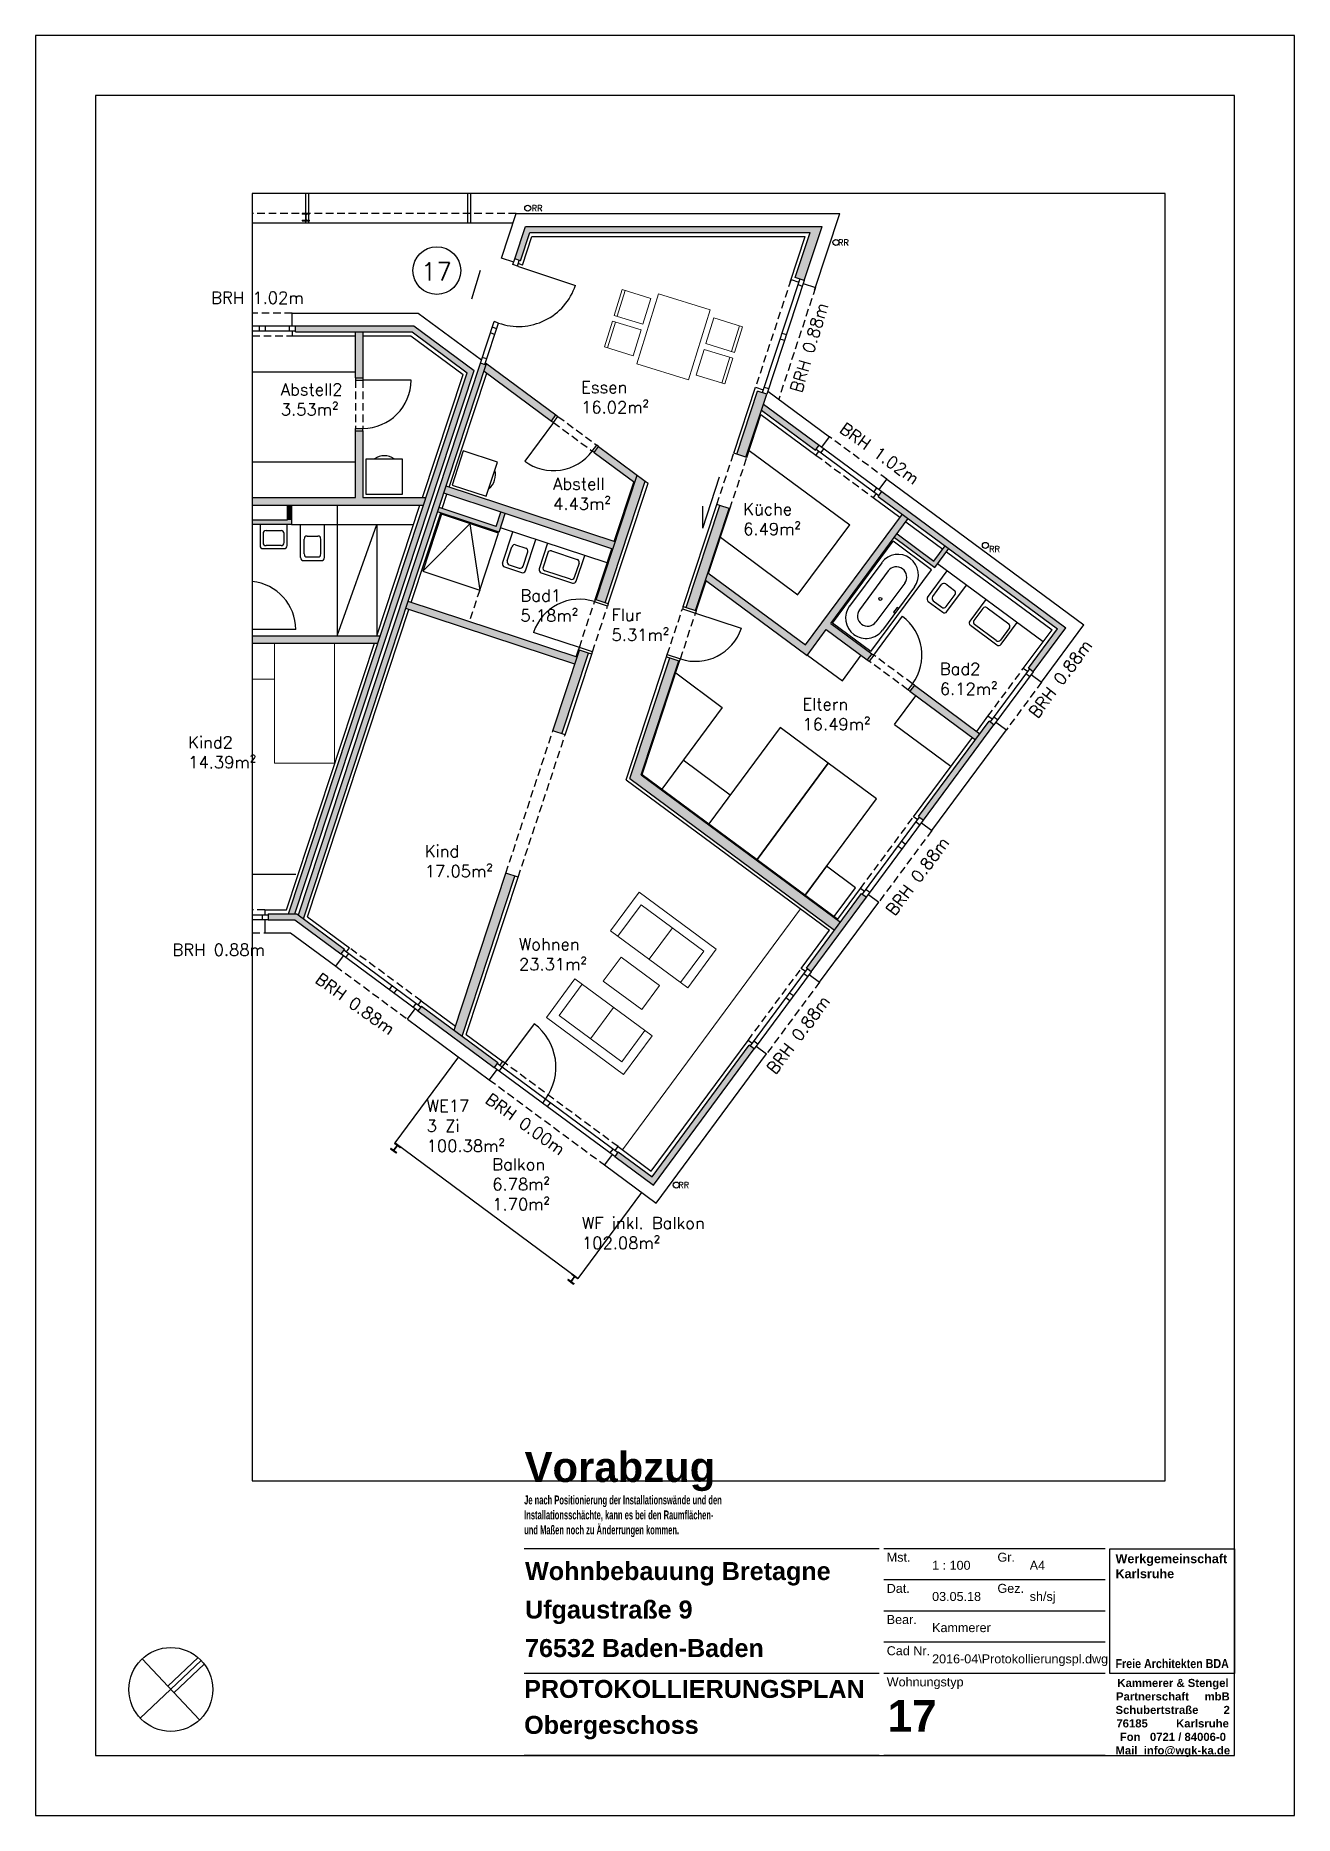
# Model space of a CAD drawing. Header units: metres. Extents: x -2868 to -408, y -3488 to 349.
# Drawn here: x -618.4 to -408.4, y 52.1 to 349.1 of the extents above; entities outside this region: 1.
import ezdxf

# ---------------------------------------------------------------- set-up
doc = ezdxf.new("R2010")
doc.units = ezdxf.units.M
doc.header["$LTSCALE"] = 0.02
doc.header["$XCLIPFRAME"] = 2
doc.linetypes.add('AUSGEZOGEN', pattern=[0])
doc.linetypes.add('VERDECKT', pattern=[9.525, 6.35, -3.175])
for name, color, linetype in [('A--Layout-PLANKOPF', 7, 'AUSGEZOGEN'), ('A-Grundriss - Ansichtskante', 5, 'AUSGEZOGEN'), ('A-Grundriss - Ansichtskante verdeckt', 5, 'VERDECKT'), ('A-Grundriss - Bad', 4, 'AUSGEZOGEN'), ('A-Grundriss - Dämmung', 2, 'Continuous'), ('A-Grundriss - Fenster', 252, 'AUSGEZOGEN'), ('A-Grundriss - Fenster Sturz', 4, 'VERDECKT'), ('A-Grundriss - Küche', 4, 'AUSGEZOGEN'), ('A-Grundriss - Möbel', 252, 'AUSGEZOGEN'), ('A-Grundriss - Regenleitungen', 4, 'Continuous'), ('A-Grundriss - Regenleitungen Beschrif', 4, 'Continuous'), ('A-Grundriss - Sichtkante verdeckt', 7, 'VERDECKT'), ('A-Grundriss - Stützen-Laubengang', 3, 'AUSGEZOGEN'), ('A-Grundriss - Treppe', 4, 'AUSGEZOGEN'), ('A-Grundriss - Türen', 2, 'AUSGEZOGEN'), ('A-Grundriss - Wand', 3, 'AUSGEZOGEN'), ('A-Layout-Text', 250, 'Continuous'), ('A-Schraffur - Holzbau', 21, 'Continuous'), ('A-Schraffur - Trockenbau', 254, 'Continuous'), ('A-Text BRH', 4, 'Continuous'), ('A-Text Wohnfl', 4, 'Continuous'), ('A-Text Wohnungsnummer', 4, 'Continuous'), ('vermarktung-logo1_1_0', 7, 'Continuous')]:
    doc.layers.add(name, color=color, linetype=linetype)
doc.layers.add('A-Afenster', color=80, linetype='Continuous', plot=False)
doc.styles.add('Arial', font='arial.ttf')
doc.styles.add('ARIAL-FETT', font='arialbd.ttf', dxfattribs={"width": 0.6})
doc.styles.add('Romans', font='Romans.shx')
picture_1 = doc.add_image_def('image1.png', size_in_pixel=(4513, 4513))

# ---------------------------------------------------------------- blocks, each defined once
blk = doc.blocks.new('kopf (mbr)')
at = {"color": 7}
blk.add_line((-37.75, 10), (-10, 10), dxfattribs=at)
at = {"color": 2}
blk.add_lwpolyline([(-37.75, 56), (-10, 56), (-10, 28.25), (-37.75, 28.25)], close=True, dxfattribs=at)
at = {"color": 2, "insert": (-36.46, 54.79), "char_height": 2, "width": 25.2066, "attachment_point": 1, "style": 'ARIAL-FETT'}
blk.add_mtext('{\\W1;Werkgemeinschaft Karlsruhe \\P\\P\\P\\P\\P\\P\\W0.85;Freie Architekten BDA}', dxfattribs=at)
at = {"color": 252, "insert": (-36.5, 27.05), "char_height": 1.8, "width": 25.2921, "attachment_point": 1, "style": 'ARIAL-FETT'}
blk.add_mtext('\\pi0.45859;{\\W1;Kammerer & Stengel \\P\\pi0.15348;Partnerschaft     mbB \\P\\pi0.038063;Schubertstraße        2 \\P\\pi0.23636;76185         Karlsruhe \\P\\pi0.98963;Fon   0721 / 84006-0 \\P\\pi0.028854;Mail  info@wgk-ka.de}', dxfattribs=at)
blk = doc.blocks.new('Zeichnung_1_1', base_point=(0.5, 0.72))
at = {"layer": 'vermarktung-logo1_1_0'}
image = blk.add_image(picture_1, insert=(0.5, 0.72), size_in_units=(1.759, 1.759), dxfattribs=at)
image.set_boundary_path([(-0.5, -0.5), (4512.5, 4512.5)])

msp = doc.modelspace()

# ---------------------------------------------------------------- hatches: boundary and pattern name
at = {"layer": 'A-Schraffur - Holzbau', "ltscale": 10}
h = msp.add_hatch(color=5, dxfattribs=at)
h.dxf.hatch_style = 1
h.paths.add_polyline_path([(-487.15, 317.22), (-536.64, 317.22), (-538.43, 311.8), (-537.48, 311.48), (-535.92, 316.22), (-489.16, 316.22), (-491.64, 308.72), (-490.12, 308.21)])
h = msp.add_hatch(color=5, dxfattribs=at)
h.dxf.hatch_style = 1
h.paths.add_polyline_path([(-555.23, 300.62), (-575.01, 300.62), (-575.01, 299.62), (-555.56, 299.62), (-546.37, 292.82), (-576.15, 202.52), (-575.09, 202.52), (-545.19, 293.19)])
h = msp.add_hatch(color=5, dxfattribs=at)
h.dxf.hatch_style = 1
h.paths.add_polyline_path([(-543.21, 294.1), (-544.16, 294.42), (-574.52, 202.33), (-573.68, 201.7)])
h = msp.add_hatch(color=5, dxfattribs=at)
h.dxf.hatch_style = 1
h.paths.add_polyline_path([(-496.38, 289.22), (-497.9, 289.72), (-501.37, 279.21), (-499.85, 278.71)])
h = msp.add_hatch(color=5, dxfattribs=at)
h.dxf.hatch_style = 1
h.paths.add_polyline_path([(-496.92, 287.59), (-497.25, 286.59), (-488.23, 279.92), (-487.64, 280.73)])
h = msp.add_hatch(color=5, dxfattribs=at)
h.dxf.hatch_style = 1
h.paths.add_polyline_path([(-516.64, 274.74), (-517.99, 275.74), (-524.85, 254.94), (-523.33, 254.44)])
h = msp.add_hatch(color=5, dxfattribs=at)
h.dxf.hatch_style = 1
h.paths.add_polyline_path([(-502.67, 270.16), (-504.19, 270.66), (-509.8, 253.64), (-508.28, 253.14)])
h = msp.add_hatch(color=5, dxfattribs=at)
h.dxf.hatch_style = 1
h.paths.add_polyline_path([(-446.48, 250.27), (-477.19, 272.99), (-477.78, 272.19), (-447.88, 250.06), (-452.73, 243.51), (-451.92, 242.92)])
h = msp.add_hatch(color=5, dxfattribs=at)
h.dxf.hatch_style = 1
h.paths.add_polyline_path([(-526.1, 246.04), (-527.62, 246.54), (-532.07, 233.05), (-530.55, 232.55)])
h = msp.add_hatch(color=5, dxfattribs=at)
h.dxf.hatch_style = 1
h.paths.add_polyline_path([(-511.05, 244.74), (-512.57, 245.24), (-519.21, 225.1), (-485.06, 199.82), (-484.1, 201.11), (-517.33, 225.69)])
h = msp.add_hatch(color=5, dxfattribs=at)
h.dxf.hatch_style = 1
h.paths.add_polyline_path([(-458.47, 234.07), (-459.27, 234.67), (-471.04, 218.77), (-470.23, 218.17)])
h = msp.add_hatch(color=5, dxfattribs=at)
h.dxf.hatch_style = 1
h.paths.add_polyline_path([(-538.38, 208.81), (-539.9, 209.31), (-548.54, 183.1), (-547.18, 182.1)])
h = msp.add_hatch(color=5, dxfattribs=at)
h.dxf.hatch_style = 1
h.paths.add_polyline_path([(-479.75, 205.31), (-480.55, 205.91), (-489.77, 193.45), (-488.97, 192.85)])
h = msp.add_hatch(color=5, dxfattribs=at)
h.dxf.hatch_style = 1
h.paths.add_polyline_path([(-574.78, 202.52), (-579.56, 202.52), (-579.56, 201.52), (-575.11, 201.52), (-567.43, 195.84), (-566.84, 196.64)])
h = msp.add_hatch(color=5, dxfattribs=at)
h.dxf.hatch_style = 1
h.paths.add_polyline_path([(-553.98, 187.13), (-554.57, 186.32), (-541.83, 176.89), (-541.24, 177.7)])
h = msp.add_hatch(color=5, dxfattribs=at)
h.dxf.hatch_style = 1
h.paths.add_polyline_path([(-498.49, 179.99), (-499.29, 180.58), (-515.51, 158.66), (-521.14, 162.83), (-521.73, 162.02), (-515.3, 157.27)])
at = {"layer": 'A-Schraffur - Trockenbau', "ltscale": 10}
h = msp.add_hatch(color=5, dxfattribs=at)
h.dxf.hatch_style = 1
h.paths.add_polyline_path([(-563.76, 299.62), (-565.01, 299.62), (-565.01, 291.97), (-563.76, 291.97)])
h = msp.add_hatch(color=5, dxfattribs=at)
h.dxf.hatch_style = 1
h.paths.add_polyline_path([(-543.13, 294.34), (-543.54, 293.09), (-532.29, 284.76), (-531.54, 285.77)])
h = msp.add_hatch(color=5, dxfattribs=at)
h.dxf.hatch_style = 1
h.paths.add_polyline_path([(-524.43, 280.5), (-525.17, 279.5), (-518.4, 274.49), (-517.99, 275.74)])
h = msp.add_hatch(color=5, dxfattribs=at)
h.dxf.hatch_style = 1
h.paths.add_polyline_path([(-549.88, 273.88), (-550.27, 272.7), (-522.06, 263.4), (-521.67, 264.58)])
h = msp.add_hatch(color=5, dxfattribs=at)
h.dxf.hatch_style = 1
h.paths.add_polyline_path([(-540.02, 269.32), (-540.74, 269.55), (-541.52, 267.18), (-551.05, 270.32), (-551.28, 269.61), (-541.04, 266.23)])
h = msp.add_hatch(color=5, dxfattribs=at)
h.dxf.hatch_style = 1
h.paths.add_polyline_path([(-506.2, 259.44), (-506.61, 258.19), (-489.65, 245.64), (-486.44, 249.98), (-479.61, 244.93), (-478.86, 245.93), (-485.7, 250.99), (-472.76, 268.47), (-473.76, 269.22), (-489.91, 247.39)])
h = msp.add_hatch(color=5, dxfattribs=at)
h.dxf.hatch_style = 1
h.paths.add_polyline_path([(-474.63, 265.94), (-475.08, 265.34), (-468.33, 260.34), (-466.01, 263.48), (-466.61, 263.92), (-468.48, 261.39)])
h = msp.add_hatch(color=5, dxfattribs=at)
h.dxf.hatch_style = 1
h.paths.add_polyline_path([(-556.22, 254.65), (-556.61, 253.47), (-528.4, 244.16), (-528.01, 245.35)])
h = msp.add_hatch(color=5, dxfattribs=at)
h.dxf.hatch_style = 1
h.paths.add_polyline_path([(-471.75, 240.67), (-472.49, 239.66), (-461.56, 231.57), (-460.82, 232.58)])
at = {"layer": 'A-Text Wohnungsnummer', "ltscale": 10}
h = msp.add_hatch(dxfattribs=at)
h.set_pattern_fill('ANGLE', color=256, angle=-17.1497)
h.set_pattern_definition([(342.8503, (-6127.565, 971.35), (20.59665, 66.7443), [50.8, -19.05]), (72.8503, (-6127.565, 971.35), (-66.7443, 20.59665), [50.8, -19.05])])
h.paths.add_polyline_path([(-542.52, 306.75), (-544.17, 309.88), (-545.65, 305.1)])

# ---------------------------------------------------------------- linework, layer by layer
at = {"layer": 'A--Layout-PLANKOPF'}
for p, q in [((-477.6, 96.57), (-536.85, 96.57)), ((-439.92, 96.57), (-476.85, 96.57)), ((-439.92, 91.37), (-476.85, 91.37)), ((-439.92, 86.17), (-476.85, 86.17)), ((-439.92, 80.97), (-476.85, 80.97)), ((-477.6, 75.76), (-536.85, 75.76)), ((-439.92, 75.76), (-476.85, 75.76)), ((-477.6, 62.07), (-536.85, 62.07)), ((-439.92, 62.07), (-476.85, 62.07))]:
    msp.add_line(p, q, dxfattribs=at)
at = {"layer": 'A-Afenster'}
for points in [[(-618.35, 52.07), (-408.35, 52.07), (-408.35, 349.07), (-618.35, 349.07)], [(-608.35, 62.07), (-418.35, 62.07), (-418.35, 339.07), (-608.35, 339.07)]]:
    msp.add_lwpolyline(points, close=True, dxfattribs=at)
at = {"layer": 'A-Afenster', "linetype": 'Continuous'}
msp.add_lwpolyline([(-582.21, 107.9), (-429.93, 107.9), (-429.93, 322.75), (-582.21, 322.75)], close=True, dxfattribs=at)
at = {"layer": 'A-Grundriss - Ansichtskante', "ltscale": 10}
for p, q in [((-538.72, 317.77), (-582.21, 317.77)), ((-547.81, 178.65), (-558.43, 164.3)), ((-527.88, 141.69), (-558.43, 164.3)), ((-517.26, 156.04), (-527.88, 141.69))]:
    msp.add_line(p, q, dxfattribs=at)
at = {"layer": 'A-Grundriss - Ansichtskante verdeckt', "ltscale": 10}
msp.add_line((-538.19, 319.37), (-582.21, 319.37), dxfattribs=at)
at = {"layer": 'A-Grundriss - Bad', "ltscale": 10}
for p, q in [((-568.06, 270.72), (-568.06, 248.92)), ((-580.91, 267.47), (-580.91, 263.97)), ((-576.41, 263.97), (-576.41, 267.47)), ((-575.66, 267.47), (-555.31, 267.47)), ((-574.16, 261.97), (-574.16, 267.47)), ((-570.16, 261.97), (-570.16, 267.47)), ((-580.41, 265.97), (-580.41, 264.47)), ((-579.91, 266.47), (-577.41, 266.47)), ((-576.91, 264.47), (-576.91, 265.97)), ((-573.56, 262.57), (-573.56, 265.07)), ((-573.06, 265.57), (-571.26, 265.57)), ((-570.76, 262.57), (-570.76, 265.07)), ((-522.99, 261.07), (-540.81, 266.95)), ((-540.44, 261.03), (-538.72, 266.26)), ((-536.64, 259.78), (-534.92, 265)), ((-532.93, 264.35), (-534.33, 260.07)), ((-485.42, 251.03), (-475.31, 264.7)), ((-468.87, 259.94), (-475.31, 264.7)), ((-580.41, 263.47), (-576.91, 263.47)), ((-577.41, 263.97), (-579.91, 263.97)), ((-573.66, 261.47), (-570.66, 261.47)), ((-573.06, 262.07), (-571.26, 262.07)), ((-539.68, 261.42), (-538.9, 263.79)), ((-538.27, 264.11), (-536.56, 263.54)), ((-537.02, 260.54), (-536.24, 262.91)), ((-532.92, 262.77), (-533.7, 260.39)), ((-532.29, 263.08), (-528.02, 261.67)), ((-528.16, 258.04), (-526.75, 262.31)), ((-540.12, 260.4), (-537.27, 259.46)), ((-539.36, 260.78), (-537.66, 260.22)), ((-534.02, 259.44), (-528.79, 257.72)), ((-529.11, 258.35), (-533.38, 259.76)), ((-527.7, 261.04), (-528.48, 258.67)), ((-477.2, 261.12), (-482.56, 253.89)), ((-476.13, 259.74), (-480.92, 253.27)), ((-478.99, 246.27), (-468.87, 259.94)), ((-469.54, 255.33), (-466.27, 259.75)), ((-450.28, 247.92), (-467.88, 260.94)), ((-473.37, 257.7), (-478.16, 251.23)), ((-471.74, 257.08), (-477.09, 249.84)), ((-468.7, 255.46), (-467.22, 257.47)), ((-466.52, 257.57), (-465.07, 256.5)), ((-466.45, 253.79), (-464.97, 255.8)), ((-466.33, 252.95), (-463.06, 257.37)), ((-474.65, 253.64), (-475.25, 252.84)), ((-475.01, 252.66), (-475.25, 252.84)), ((-474.41, 253.46), (-474.65, 253.64)), ((-469.44, 254.63), (-467.03, 252.85)), ((-468.6, 254.76), (-467.15, 253.69)), ((-459.84, 254.99), (-462.52, 251.38)), ((-460.33, 253.49), (-461.82, 251.48)), ((-459.63, 253.6), (-456.01, 250.92)), ((-478.99, 246.27), (-485.42, 251.03)), ((-462.41, 250.68), (-457.99, 247.41)), ((-458.1, 248.11), (-461.71, 250.78)), ((-455.91, 250.22), (-457.4, 248.21)), ((-457.29, 247.51), (-454.62, 251.13))]:
    msp.add_line(p, q, dxfattribs=at)
at = {"layer": 'A-Grundriss - Bad', "linetype": 'VERDECKT', "ltscale": 10}
msp.add_line((-544.27, 256.56), (-546.01, 251.29), dxfattribs=at)
at = {"layer": 'A-Grundriss - Bad', "ltscale": 10}
for points in [[(-547, 279.78), (-548.88, 274.08), (-543.18, 272.2), (-541.3, 277.9)], [(-553.77, 259.69), (-544.27, 256.56), (-541.14, 266.05), (-550.64, 269.19)]]:
    msp.add_lwpolyline(points, close=True, dxfattribs=at)
at = {"layer": 'A-Grundriss - Bad', "linetype": 'Continuous', "ltscale": 10}
msp.add_lwpolyline([(-557.18, 272.47), (-563.18, 272.47), (-563.18, 278.47), (-557.18, 278.47)], close=True, dxfattribs=at)
at = {"layer": 'A-Grundriss - Bad', "ltscale": 10}
for points in [[(-568.06, 248.92), (-561.42, 267.47), (-561.42, 248.92)], [(-553.77, 259.69), (-545.89, 267.62), (-544.27, 256.56)]]:
    msp.add_lwpolyline(points, dxfattribs=at)
msp.add_circle((-477.44, 255.08), 0.25, dxfattribs=at)
at = {"layer": 'A-Grundriss - Bad', "linetype": 'Continuous', "ltscale": 10}
msp.add_arc((-560.18, 275.97), 3, 56.4427, 123.5573, dxfattribs=at)
at = {"layer": 'A-Grundriss - Bad', "ltscale": 10}
for centre, radius, start, end in [((-544.62, 275.84), 3, 308.1927, 15.3073), ((-579.91, 265.97), 0.5, 90, 180), ((-579.91, 264.47), 0.5, 180, 270), ((-577.41, 265.97), 0.5, 0, 90), ((-577.41, 264.47), 0.5, 270, 0), ((-573.06, 265.07), 0.5, 90, 180), ((-571.26, 265.07), 0.5, 0, 90), ((-580.41, 263.97), 0.5, 180, 270), ((-576.91, 263.97), 0.5, 270, 0), ((-573.66, 261.97), 0.5, 180, 270), ((-573.06, 262.57), 0.5, 180, 270), ((-571.26, 262.57), 0.5, 270, 0), ((-570.66, 261.97), 0.5, 270, 0), ((-539.21, 261.26), 0.5, 161.75, 251.75), ((-538.43, 263.63), 0.5, 71.75, 161.75), ((-536.72, 263.07), 0.5, 341.75, 71.75), ((-532.45, 262.61), 0.5, 71.75, 161.75), ((-528.17, 261.2), 0.5, 341.75, 71.75), ((-474.47, 259.1), 3.4, 53.5, 143.5), ((-474.47, 259.1), 3.4, 323.5, 53.5), ((-539.97, 260.88), 0.5, 161.75, 251.75), ((-537.5, 260.7), 0.5, 251.75, 341.75), ((-537.12, 259.94), 0.5, 251.75, 341.75), ((-533.86, 259.92), 0.5, 161.75, 251.75), ((-533.23, 260.23), 0.5, 161.75, 251.75), ((-528.95, 258.83), 0.5, 251.75, 341.75), ((-474.75, 258.72), 1.72, 53.5, 143.5), ((-474.75, 258.72), 1.72, 323.5, 53.5), ((-528.64, 258.19), 0.5, 251.75, 341.75), ((-468.3, 255.16), 0.5, 143.5, 233.5), ((-466.82, 257.17), 0.5, 53.5, 143.5), ((-465.37, 256.1), 0.5, 323.5, 53.5), ((-479.82, 251.87), 3.4, 143.5, 233.5), ((-479.54, 252.25), 1.72, 143.5, 233.5), ((-469.14, 255.03), 0.5, 143.5, 233.5), ((-466.86, 254.09), 0.5, 233.5, 323.5), ((-466.73, 253.25), 0.5, 233.5, 323.5), ((-459.93, 253.19), 0.5, 53.5, 143.5), ((-479.82, 251.87), 3.4, 233.5, 323.5), ((-479.54, 252.25), 1.72, 233.5, 323.5), ((-462.12, 251.08), 0.5, 143.5, 233.5), ((-461.42, 251.18), 0.5, 143.5, 233.5), ((-456.31, 250.52), 0.5, 323.5, 53.5), ((-457.8, 248.51), 0.5, 233.5, 323.5), ((-457.69, 247.81), 0.5, 233.5, 323.5)]:
    msp.add_arc(centre, radius, start, end, dxfattribs=at)
at = {"layer": 'A-Grundriss - Dämmung', "ltscale": 10}
for p, q in [((-540.64, 311.95), (-538.19, 319.37)), ((-538.19, 319.37), (-484.18, 319.37)), ((-488.39, 306.59), (-484.18, 319.37)), ((-537.13, 310.79), (-535.55, 315.57)), ((-535.55, 315.57), (-489.96, 315.57)), ((-492.47, 307.94), (-489.96, 315.57)), ((-538.6, 311.28), (-540.64, 311.95)), ((-537.13, 310.79), (-537.84, 311.03)), ((-492.33, 308.37), (-491.05, 307.94)), ((-490.29, 307.69), (-488.25, 307.02)), ((-575.56, 302.77), (-554.52, 302.77)), ((-575.56, 300.62), (-575.56, 302.77)), ((-554.52, 302.77), (-543.98, 294.97)), ((-575.56, 299.82), (-575.56, 298.97)), ((-575.56, 298.97), (-565.01, 298.97)), ((-563.76, 298.97), (-555.77, 298.97)), ((-555.77, 298.97), (-547.05, 292.51)), ((-553.82, 271.97), (-547.05, 292.51)), ((-549.35, 273.71), (-543.08, 292.75)), ((-501.89, 279.38), (-498.25, 290.42)), ((-498.25, 290.42), (-496.97, 289.99)), ((-496.21, 289.74), (-485.92, 282.13)), ((-499.71, 278.66), (-497.34, 285.85)), ((-497.34, 285.85), (-488.18, 279.07)), ((-501.37, 279.21), (-501.89, 279.38)), ((-487.67, 279.76), (-488.18, 279.07)), ((-487.2, 280.4), (-485.92, 282.13)), ((-499.71, 278.66), (-499.85, 278.71)), ((-522.81, 254.27), (-516.17, 274.39)), ((-521.81, 264.63), (-518.53, 274.58)), ((-516.64, 274.74), (-516.17, 274.39)), ((-477.63, 273.32), (-476.35, 275.05)), ((-476.35, 275.05), (-443.47, 250.72)), ((-561.42, 248.92), (-554.24, 270.72)), ((-550.53, 270.15), (-549.74, 272.53)), ((-510.32, 253.81), (-504.71, 270.84)), ((-504.19, 270.66), (-504.71, 270.84)), ((-478.11, 272.68), (-478.61, 271.99)), ((-478.61, 271.99), (-474.15, 268.69)), ((-555.69, 254.48), (-550.76, 269.44)), ((-506.07, 259.35), (-502.52, 270.11)), ((-502.52, 270.11), (-502.67, 270.16)), ((-473.15, 267.95), (-467, 263.4)), ((-524.99, 254.99), (-522.2, 263.44)), ((-466.39, 262.95), (-448.79, 249.93)), ((-508.14, 253.09), (-506.49, 258.1)), ((-573, 202.01), (-556.09, 253.29)), ((-524.85, 254.94), (-524.99, 254.99)), ((-522.81, 254.27), (-523.33, 254.44)), ((-510.32, 253.81), (-509.8, 253.64)), ((-508.28, 253.14), (-508.14, 253.09)), ((-453.58, 243.46), (-448.79, 249.93)), ((-450.52, 241.2), (-443.47, 250.72)), ((-576.51, 203.17), (-561.84, 247.67)), ((-528.15, 245.4), (-527.76, 246.59)), ((-527.62, 246.54), (-527.76, 246.59)), ((-530.02, 232.38), (-525.58, 245.87)), ((-525.58, 245.87), (-526.1, 246.04)), ((-519.86, 224.89), (-513.09, 245.41)), ((-517.15, 225.75), (-510.91, 244.69)), ((-513.09, 245.41), (-512.57, 245.24)), ((-511.05, 244.74), (-510.91, 244.69)), ((-452.89, 242.95), (-453.58, 243.46)), ((-452.25, 242.47), (-450.52, 241.2)), ((-461.34, 232.97), (-459.47, 235.5)), ((-458.78, 234.99), (-459.47, 235.5)), ((-471.89, 218.71), (-462.08, 231.96)), ((-468.83, 216.45), (-456.41, 233.24)), ((-458.14, 234.52), (-456.41, 233.24)), ((-517.15, 225.75), (-484.54, 201.62)), ((-519.86, 224.89), (-485.91, 199.77)), ((-471.2, 218.21), (-471.89, 218.71)), ((-470.56, 217.73), (-468.83, 216.45)), ((-546.5, 182.41), (-537.85, 208.64)), ((-484.54, 201.62), (-480.75, 206.74)), ((-480.07, 206.23), (-480.75, 206.74)), ((-479.42, 205.75), (-477.7, 204.47)), ((-580.11, 203.17), (-576.51, 203.17)), ((-580.11, 203.17), (-580.11, 202.32)), ((-573, 202.01), (-566.01, 196.84)), ((-487.57, 191.13), (-477.7, 204.47)), ((-580.11, 201.52), (-580.11, 199.37)), ((-580.11, 199.37), (-575.82, 199.37)), ((-575.82, 199.37), (-568.27, 193.78)), ((-490.62, 193.39), (-485.91, 199.77)), ((-566.51, 196.16), (-566.01, 196.84)), ((-568.27, 193.78), (-566.99, 195.51)), ((-489.94, 192.89), (-490.62, 193.39)), ((-489.3, 192.41), (-487.57, 191.13)), ((-554.54, 187.29), (-554.03, 187.98)), ((-554.03, 187.98), (-548.32, 183.75)), ((-556.29, 184.92), (-555.01, 186.65)), ((-556.29, 184.92), (-542.67, 174.84)), ((-546.5, 182.41), (-540.41, 177.89)), ((-515.65, 159.57), (-499.49, 181.41)), ((-498.8, 180.91), (-499.49, 181.41)), ((-514.85, 154.26), (-496.43, 179.15)), ((-498.16, 180.43), (-496.43, 179.15)), ((-541.39, 176.57), (-542.67, 174.84)), ((-540.91, 177.21), (-540.41, 177.89)), ((-521.7, 162.99), (-521.19, 163.68)), ((-521.19, 163.68), (-515.65, 159.57)), ((-522.18, 162.35), (-523.45, 160.62)), ((-523.45, 160.62), (-514.85, 154.26))]:
    msp.add_line(p, q, dxfattribs=at)
at = {"layer": 'A-Grundriss - Fenster', "ltscale": 10}
for p, q in [((-490.88, 308.47), (-497.14, 289.47)), ((-490.12, 308.21), (-496.38, 289.22)), ((-491.19, 307.52), (-490.43, 307.27)), ((-582.21, 300.62), (-575.01, 300.62)), ((-581.01, 299.82), (-581.01, 300.62)), ((-580.01, 299.82), (-580.01, 300.62)), ((-576.01, 299.82), (-576.01, 300.62)), ((-582.21, 299.82), (-575.01, 299.82)), ((-494.17, 298.49), (-493.41, 298.24)), ((-493.85, 299.44), (-493.09, 299.19)), ((-496.83, 290.42), (-496.07, 290.17)), ((-488.11, 280.08), (-477.66, 272.35)), ((-487.64, 280.73), (-477.19, 272.99)), ((-487.31, 279.49), (-486.84, 280.13)), ((-478.47, 272.95), (-477.99, 273.59)), ((-452.57, 243.39), (-459.11, 234.55)), ((-451.92, 242.92), (-458.47, 234.07)), ((-452.52, 242.11), (-453.16, 242.59)), ((-457.87, 234.88), (-458.52, 235.35)), ((-480.39, 205.79), (-470.88, 218.65)), ((-479.75, 205.31), (-470.23, 218.17)), ((-471.47, 217.85), (-470.83, 217.37)), ((-473.85, 214.63), (-473.21, 214.15)), ((-474.45, 213.83), (-473.8, 213.35)), ((-479.8, 206.59), (-479.16, 206.12)), ((-579.56, 202.32), (-582.21, 202.32)), ((-580.56, 202.32), (-580.56, 201.52)), ((-579.56, 201.52), (-582.21, 201.52)), ((-554.09, 186.97), (-566.96, 196.48)), ((-554.57, 186.32), (-567.43, 195.84)), ((-566.15, 195.89), (-566.63, 195.24)), ((-489.61, 193.33), (-499.13, 180.47)), ((-558.92, 190.53), (-559.39, 189.89)), ((-488.97, 192.85), (-498.49, 179.99)), ((-489.57, 192.05), (-490.21, 192.52)), ((-558.11, 189.94), (-558.59, 189.3)), ((-554.9, 187.56), (-555.37, 186.92)), ((-492.54, 188.03), (-493.18, 188.5)), ((-491.94, 188.83), (-492.59, 189.31)), ((-535.2, 184.18), (-540.55, 176.94)), ((-497.89, 180.79), (-498.54, 181.27)), ((-521.73, 162.02), (-541.83, 176.89)), ((-521.26, 162.67), (-541.35, 177.54)), ((-540.55, 176.94), (-541.03, 176.3)), ((-533.32, 171.59), (-533.79, 170.95)), ((-532.51, 170.99), (-532.99, 170.35)), ((-522.06, 163.26), (-522.54, 162.62))]:
    msp.add_line(p, q, dxfattribs=at)
msp.add_arc((-540.55, 176.94), 9, 323.5, 53.5, dxfattribs=at)
at = {"layer": 'A-Grundriss - Fenster Sturz', "ltscale": 10}
for p, q in [((-492.33, 308.37), (-498.25, 290.42)), ((-488.25, 307.02), (-494.39, 288.4)), ((-575.56, 302.77), (-582.21, 302.77)), ((-582.21, 298.97), (-575.56, 298.97)), ((-476.35, 275.05), (-485.92, 282.13)), ((-488.18, 279.07), (-478.61, 271.99)), ((-459.47, 235.5), (-453.58, 243.46)), ((-450.52, 241.2), (-456.41, 233.24)), ((-480.75, 206.74), (-471.89, 218.71)), ((-468.83, 216.45), (-477.7, 204.47)), ((-580.11, 203.17), (-582.21, 203.17)), ((-582.21, 199.37), (-580.11, 199.37)), ((-554.03, 187.98), (-566.01, 196.84)), ((-568.27, 193.78), (-556.29, 184.92)), ((-499.49, 181.41), (-490.62, 193.39)), ((-487.57, 191.13), (-496.43, 179.15)), ((-521.19, 163.68), (-540.41, 177.89)), ((-542.67, 174.84), (-523.45, 160.62))]:
    msp.add_line(p, q, dxfattribs=at)
at = {"layer": 'A-Grundriss - Küche', "ltscale": 10}
for p, q in [((-582.21, 292.97), (-565.01, 292.97)), ((-499.31, 279.85), (-482.54, 267.44)), ((-582.21, 277.97), (-565.01, 277.97)), ((-491.12, 255.85), (-482.54, 267.44)), ((-504.1, 265.35), (-491.17, 255.78))]:
    msp.add_line(p, q, dxfattribs=at)
at = {"layer": 'A-Grundriss - Möbel', "linetype": 'Continuous', "lineweight": 18, "ltscale": 100}
for p, q in [((-521.83, 302.39), (-520.5, 306.69)), ((-520.02, 306.54), (-521.35, 302.24)), ((-520.5, 306.69), (-515.72, 305.21)), ((-518.04, 294.3), (-514.44, 305.98)), ((-505.84, 303.33), (-514.44, 305.98)), ((-515.72, 305.21), (-517.05, 300.91)), ((-505.84, 303.33), (-509.44, 291.65)), ((-523.45, 297.13), (-522.12, 301.43)), ((-521.64, 301.28), (-522.97, 296.99)), ((-522.12, 301.43), (-517.34, 299.96)), ((-517.05, 300.91), (-521.83, 302.39)), ((-505.21, 301.97), (-506.54, 297.67)), ((-500.43, 300.5), (-505.21, 301.97)), ((-500.91, 300.64), (-502.24, 296.34)), ((-501.76, 296.2), (-500.43, 300.5)), ((-518.67, 295.66), (-523.45, 297.13)), ((-517.34, 299.96), (-518.67, 295.66)), ((-506.54, 297.67), (-501.76, 296.2)), ((-509.44, 291.65), (-518.04, 294.3)), ((-506.83, 296.71), (-508.16, 292.41)), ((-502.05, 295.24), (-506.83, 296.71)), ((-502.53, 295.39), (-503.86, 291.09)), ((-503.38, 290.94), (-502.05, 295.24)), ((-508.16, 292.41), (-503.38, 290.94)), ((-517.66, 206.13), (-522.42, 199.7)), ((-504.8, 196.61), (-517.66, 206.13)), ((-517.35, 204.03), (-521.21, 198.8)), ((-517.35, 204.03), (-521.21, 198.8)), ((-520.47, 163.14), (-490.73, 203.34)), ((-506.9, 196.3), (-517.35, 204.03)), ((-509.56, 190.18), (-522.42, 199.7)), ((-512.12, 200.16), (-515.99, 194.94)), ((-506.9, 196.3), (-510.76, 191.07)), ((-504.8, 196.61), (-509.56, 190.18)), ((-520.69, 195.31), (-523.67, 191.29)), ((-514.26, 190.55), (-520.69, 195.31)), ((-533.13, 185.23), (-528.37, 191.66)), ((-531.03, 185.54), (-527.16, 190.77)), ((-531.03, 185.54), (-527.16, 190.77)), ((-515.51, 182.14), (-528.37, 191.66)), ((-517.23, 186.53), (-523.67, 191.29)), ((-514.26, 190.55), (-517.23, 186.53)), ((-520.26, 175.71), (-533.13, 185.23)), ((-520.58, 177.81), (-531.03, 185.54)), ((-525.8, 181.67), (-521.94, 186.9)), ((-520.58, 177.81), (-516.71, 183.03)), ((-520.26, 175.71), (-515.51, 182.14))]:
    msp.add_line(p, q, dxfattribs=at)
at = {"layer": 'A-Grundriss - Möbel', "ltscale": 10}
for p, q in [((-507.07, 266.87), (-504.25, 275.42)), ((-507.07, 266.87), (-507.07, 270.57)), ((-489.6, 245.71), (-483.77, 241.4)), ((-483.77, 241.4), (-480.61, 245.67)), ((-511.56, 242.72), (-503.79, 236.97)), ((-475.06, 234.1), (-471.49, 238.92)), ((-503.79, 236.97), (-513.88, 223.33)), ((-475.06, 234.1), (-465.65, 227.14)), ((-502.47, 222.35), (-510.31, 228.15)), ((-582.21, 209.12), (-574.94, 209.12))]:
    msp.add_line(p, q, dxfattribs=at)
at = {"layer": 'A-Grundriss - Möbel', "linetype": 'Continuous', "lineweight": 18, "ltscale": 100}
msp.add_lwpolyline([(-582.21, 241.67), (-578.5, 241.67), (-578.5, 247.67), (-582.21, 247.67)], dxfattribs=at)
msp.add_lwpolyline([(-568.5, 227.67), (-568.5, 247.67), (-578.5, 247.67), (-578.5, 227.67)], close=True, dxfattribs=at)
at = {"layer": 'A-Grundriss - Möbel', "ltscale": 10}
for points in [[(-494.14, 233.6), (-506.04, 217.53), (-498, 211.58), (-486.11, 227.65)], [(-486.11, 227.65), (-498, 211.58), (-489.96, 205.63), (-478.07, 221.71)], [(-486.39, 210.45), (-489.96, 205.63), (-485.14, 202.06), (-481.57, 206.88)]]:
    msp.add_lwpolyline(points, close=True, dxfattribs=at)
at = {"layer": 'A-Grundriss - Regenleitungen', "ltscale": 10}
for centre in [(-536.25, 320.27), (-484.84, 314.55), (-459.91, 264.01), (-511.48, 157.27)]:
    msp.add_circle(centre, 0.5, dxfattribs=at)
at = {"layer": 'A-Grundriss - Sichtkante verdeckt', "ltscale": 10}
for p, q in [((-565.01, 291.57), (-565.01, 283.52)), ((-563.76, 291.57), (-563.76, 283.52)), ((-531.22, 285.53), (-524.75, 280.74)), ((-531.97, 284.53), (-525.5, 279.74)), ((-504.71, 270.84), (-501.89, 279.38)), ((-502.52, 270.11), (-499.71, 278.66)), ((-527.64, 246.97), (-525.12, 254.61)), ((-525.45, 246.25), (-522.93, 253.89)), ((-512.97, 245.79), (-510.45, 253.43)), ((-510.78, 245.07), (-508.26, 252.71)), ((-472.82, 239.9), (-479.29, 244.69)), ((-472.07, 240.91), (-478.54, 245.69)), ((-539.9, 209.31), (-532.07, 233.05)), ((-537.85, 208.64), (-530.02, 232.38))]:
    msp.add_line(p, q, dxfattribs=at)
at = {"layer": 'A-Grundriss - Stützen-Laubengang', "ltscale": 10}
for p, q in [((-573.86, 319.37), (-573.86, 319.26)), ((-572.66, 319.37), (-573.86, 319.37)), ((-573.41, 319.26), (-573.86, 319.26)), ((-573.86, 318.28), (-573.41, 318.28)), ((-573.86, 318.28), (-573.86, 318.17)), ((-573.86, 318.17), (-572.66, 318.17)), ((-573.29, 318.4), (-573.29, 319.14)), ((-573.23, 318.4), (-573.23, 319.14)), ((-572.66, 319.26), (-573.11, 319.26)), ((-573.11, 318.28), (-572.66, 318.28)), ((-572.66, 319.26), (-572.66, 319.37)), ((-572.66, 318.17), (-572.66, 318.28)), ((-559.08, 163.42), (-559.14, 163.33)), ((-559.08, 163.42), (-558.72, 163.15)), ((-558.55, 163.18), (-558.11, 163.77)), ((-558.5, 163.14), (-558.06, 163.74)), ((-558.43, 164.3), (-558.49, 164.21)), ((-558.13, 163.94), (-558.49, 164.21)), ((-557.46, 163.58), (-558.43, 164.3)), ((-557.53, 163.5), (-557.89, 163.76)), ((-557.53, 163.5), (-557.46, 163.58)), ((-559.14, 163.33), (-558.18, 162.62)), ((-558.47, 162.97), (-558.11, 162.71)), ((-558.18, 162.62), (-558.11, 162.71)), ((-529.5, 141.53), (-529.56, 141.44)), ((-529.56, 141.44), (-528.6, 140.73)), ((-529.5, 141.53), (-529.14, 141.27)), ((-528.97, 141.29), (-528.53, 141.89)), ((-528.92, 141.25), (-528.48, 141.85)), ((-528.85, 142.41), (-528.91, 142.32)), ((-528.55, 142.05), (-528.91, 142.32)), ((-528.89, 141.08), (-528.53, 140.82)), ((-527.88, 141.69), (-528.85, 142.41)), ((-528.6, 140.73), (-528.53, 140.82)), ((-527.95, 141.61), (-528.31, 141.87)), ((-527.95, 141.61), (-527.88, 141.69))]:
    msp.add_line(p, q, dxfattribs=at)
for centre, start, end in [((-573.41, 319.14), 0, 90), ((-573.41, 318.4), 270, 0), ((-573.11, 319.14), 90, 180), ((-573.11, 318.4), 180, 270), ((-558.21, 163.85), 323.5, 53.5), ((-557.96, 163.66), 53.5, 143.5), ((-558.65, 163.25), 233.5, 323.5), ((-558.4, 163.07), 143.5, 233.5), ((-529.06, 141.36), 233.5, 323.5), ((-528.82, 141.18), 143.5, 233.5), ((-528.62, 141.96), 323.5, 53.5), ((-528.38, 141.78), 53.5, 143.5)]:
    msp.add_arc(centre, 0.12, start, end, dxfattribs=at)
at = {"layer": 'A-Grundriss - Treppe', "ltscale": 10}
for p, q in [((-573.26, 317.77), (-573.26, 322.75)), ((-572.76, 317.77), (-572.76, 322.75)), ((-546.26, 317.77), (-546.26, 322.75)), ((-545.76, 317.77), (-545.76, 322.75))]:
    msp.add_line(p, q, dxfattribs=at)
at = {"layer": 'A-Grundriss - Türen', "ltscale": 10}
for p, q in [((-538.74, 310.85), (-538.43, 311.8)), ((-537.79, 310.53), (-538.74, 310.85)), ((-537.98, 310.6), (-537.67, 311.55)), ((-537.79, 310.53), (-528.29, 307.4)), ((-544.16, 294.42), (-541.87, 301.35)), ((-543.4, 294.17), (-541.11, 301.1)), ((-541.43, 300.15), (-542.19, 300.4)), ((-541.11, 301.1), (-541.87, 301.35)), ((-541.74, 299.2), (-542.5, 299.45)), ((-543.09, 295.12), (-543.84, 295.37)), ((-565.01, 291.97), (-565.01, 291.57)), ((-565.01, 291.57), (-563.76, 291.57)), ((-563.76, 291.97), (-563.76, 291.57)), ((-555.71, 291.57), (-563.76, 291.57)), ((-531.97, 284.53), (-531.22, 285.53)), ((-531.54, 285.77), (-531.22, 285.53)), ((-565.01, 283.52), (-563.76, 283.52)), ((-565.01, 283.12), (-565.01, 283.52)), ((-563.76, 283.12), (-563.76, 283.52)), ((-531.97, 284.53), (-536.75, 278.05)), ((-532.29, 284.76), (-531.97, 284.53)), ((-525.5, 279.74), (-524.75, 280.74)), ((-525.17, 279.5), (-525.5, 279.74)), ((-524.43, 280.5), (-524.75, 280.74)), ((-524.99, 254.99), (-525.12, 254.61)), ((-522.93, 253.89), (-525.12, 254.61)), ((-522.81, 254.27), (-522.93, 253.89)), ((-510.32, 253.81), (-510.45, 253.43)), ((-510.45, 253.43), (-508.26, 252.71)), ((-508.14, 253.09), (-508.26, 252.71)), ((-508.26, 252.71), (-500.62, 250.19)), ((-574.96, 249.97), (-582.21, 249.97)), ((-527.64, 246.97), (-535.28, 249.49)), ((-478.54, 245.69), (-473.75, 252.17)), ((-527.76, 246.59), (-527.64, 246.97)), ((-525.45, 246.25), (-527.64, 246.97)), ((-525.58, 245.87), (-525.45, 246.25)), ((-513.09, 245.41), (-512.97, 245.79)), ((-512.97, 245.79), (-510.78, 245.07)), ((-510.91, 244.69), (-510.78, 245.07)), ((-479.61, 244.93), (-479.29, 244.69)), ((-478.54, 245.69), (-479.29, 244.69)), ((-478.86, 245.93), (-478.54, 245.69)), ((-472.07, 240.91), (-472.82, 239.9)), ((-471.75, 240.67), (-472.07, 240.91)), ((-472.49, 239.66), (-472.82, 239.9))]:
    msp.add_line(p, q, dxfattribs=at)
for centre, radius, start, end in [((-537.79, 310.54), 10, 250.6233, 341.7422), ((-563.76, 291.57), 8.05, 270, 0), ((-531.97, 284.53), 8.05, 233.5, 323.5), ((-583.01, 249.97), 8.05, 360, 84.2697), ((-527.64, 246.97), 8.05, 71.75, 161.75), ((-508.26, 252.71), 8.05, 251.75, 341.75), ((-478.54, 245.69), 8.05, 323.5, 53.5)]:
    msp.add_arc(centre, radius, start, end, dxfattribs=at)
at = {"layer": 'A-Grundriss - Wand', "ltscale": 10}
for p, q in [((-538.43, 311.8), (-536.64, 317.22)), ((-537.48, 311.48), (-535.92, 316.22)), ((-536.64, 317.22), (-487.15, 317.22)), ((-535.92, 316.22), (-489.16, 316.22)), ((-491.64, 308.72), (-489.16, 316.22)), ((-490.12, 308.21), (-487.15, 317.22)), ((-537.48, 311.48), (-538.43, 311.8)), ((-490.12, 308.21), (-491.64, 308.72)), ((-575.01, 300.62), (-555.23, 300.62)), ((-575.01, 299.62), (-575.01, 300.62)), ((-555.23, 300.62), (-545.19, 293.19)), ((-575.01, 299.62), (-555.56, 299.62)), ((-565.01, 291.97), (-565.01, 299.62)), ((-563.76, 299.62), (-563.76, 291.97)), ((-555.56, 299.62), (-546.37, 292.82)), ((-574.52, 202.33), (-544.16, 294.42)), ((-573.68, 201.7), (-543.13, 294.34)), ((-543.21, 294.1), (-544.16, 294.42)), ((-543.3, 294.47), (-531.54, 285.77)), ((-576.15, 202.52), (-546.37, 292.82)), ((-575.09, 202.52), (-545.19, 293.19)), ((-565.01, 291.97), (-563.76, 291.97)), ((-543.54, 293.09), (-532.29, 284.76)), ((-501.37, 279.21), (-497.9, 289.72)), ((-499.85, 278.71), (-496.38, 289.22)), ((-496.38, 289.22), (-497.9, 289.72)), ((-532.29, 284.76), (-531.54, 285.77)), ((-497.25, 286.59), (-488.23, 279.92)), ((-496.92, 287.59), (-487.64, 280.73)), ((-565.01, 271.97), (-565.01, 283.12)), ((-565.01, 283.12), (-563.76, 283.12)), ((-563.76, 283.12), (-563.76, 271.97)), ((-525.17, 279.5), (-524.43, 280.5)), ((-525.17, 279.5), (-518.4, 274.49)), ((-524.43, 280.5), (-516.64, 274.74)), ((-499.85, 278.71), (-501.37, 279.21)), ((-488.23, 279.92), (-487.64, 280.73)), ((-521.67, 264.58), (-549.88, 273.88)), ((-524.85, 254.94), (-517.99, 275.74)), ((-523.33, 254.44), (-516.64, 274.74)), ((-582.21, 271.97), (-565.01, 271.97)), ((-582.21, 270.72), (-553.66, 270.72)), ((-576.41, 270.72), (-576.41, 268.22)), ((-575.66, 270.72), (-575.66, 267.47)), ((-563.76, 271.97), (-553.25, 271.97)), ((-541.52, 267.18), (-551.05, 270.32)), ((-522.06, 263.4), (-550.27, 272.7)), ((-509.8, 253.64), (-504.19, 270.66)), ((-502.67, 270.16), (-504.19, 270.66)), ((-477.78, 272.19), (-477.19, 272.99)), ((-477.78, 272.19), (-447.88, 250.06)), ((-477.19, 272.99), (-446.48, 250.27)), ((-576.41, 268.22), (-582.21, 268.22)), ((-575.66, 267.47), (-582.21, 267.47)), ((-541.04, 266.23), (-551.28, 269.61)), ((-541.52, 267.18), (-540.74, 269.55)), ((-541.04, 266.23), (-540.02, 269.32)), ((-508.28, 253.14), (-502.67, 270.16)), ((-489.91, 247.39), (-473.76, 269.22)), ((-485.7, 250.99), (-472.76, 268.47)), ((-475.08, 265.34), (-468.33, 260.34)), ((-474.63, 265.94), (-468.48, 261.39)), ((-468.48, 261.39), (-466.61, 263.92)), ((-468.33, 260.34), (-466.01, 263.48)), ((-506.2, 259.44), (-489.91, 247.39)), ((-506.61, 258.19), (-489.65, 245.64)), ((-528.4, 244.16), (-556.61, 253.47)), ((-528.01, 245.35), (-556.22, 254.65)), ((-523.33, 254.44), (-524.85, 254.94)), ((-509.8, 253.64), (-508.28, 253.14)), ((-489.65, 245.64), (-486.44, 249.98)), ((-486.44, 249.98), (-479.61, 244.93)), ((-485.7, 250.99), (-478.86, 245.93)), ((-452.73, 243.51), (-447.88, 250.06)), ((-451.92, 242.92), (-446.48, 250.27)), ((-582.21, 248.92), (-560.85, 248.92)), ((-582.21, 247.67), (-561.26, 247.67)), ((-532.07, 233.05), (-527.62, 246.54)), ((-526.1, 246.04), (-527.62, 246.54)), ((-530.55, 232.55), (-526.1, 246.04)), ((-519.21, 225.1), (-512.57, 245.24)), ((-517.33, 225.69), (-511.05, 244.74)), ((-512.57, 245.24), (-511.05, 244.74)), ((-478.86, 245.93), (-479.61, 244.93)), ((-471.75, 240.67), (-472.49, 239.66)), ((-471.75, 240.67), (-460.82, 232.58)), ((-451.92, 242.92), (-452.73, 243.51)), ((-472.49, 239.66), (-461.56, 231.57)), ((-471.04, 218.77), (-459.27, 234.67)), ((-458.47, 234.07), (-459.27, 234.67)), ((-530.02, 232.38), (-532.07, 233.05)), ((-470.23, 218.17), (-458.47, 234.07)), ((-519.21, 225.1), (-485.06, 199.82)), ((-517.33, 225.69), (-484.1, 201.11)), ((-471.04, 218.77), (-470.23, 218.17)), ((-548.54, 183.1), (-539.9, 209.31)), ((-547.18, 182.1), (-538.38, 208.81)), ((-537.85, 208.64), (-539.9, 209.31)), ((-489.77, 193.45), (-480.55, 205.91)), ((-488.97, 192.85), (-479.75, 205.31)), ((-480.55, 205.91), (-479.75, 205.31)), ((-579.56, 202.52), (-574.78, 202.52)), ((-579.56, 202.52), (-579.56, 201.52)), ((-574.78, 202.52), (-566.84, 196.64)), ((-579.56, 201.52), (-575.11, 201.52)), ((-575.11, 201.52), (-567.43, 195.84)), ((-566.84, 196.64), (-567.43, 195.84)), ((-488.97, 192.85), (-489.77, 193.45)), ((-553.98, 187.13), (-554.57, 186.32)), ((-553.98, 187.13), (-541.24, 177.7)), ((-554.57, 186.32), (-541.83, 176.89)), ((-515.51, 158.66), (-499.29, 180.58)), ((-515.3, 157.27), (-498.49, 179.99)), ((-498.49, 179.99), (-499.29, 180.58)), ((-541.24, 177.7), (-541.83, 176.89)), ((-521.14, 162.83), (-521.73, 162.02)), ((-521.73, 162.02), (-515.3, 157.27)), ((-521.14, 162.83), (-515.51, 158.66))]:
    msp.add_line(p, q, dxfattribs=at)
at = {"layer": 'A-Layout-Text'}
for p, q in [((-600.9, 68.3), (-590.71, 77.9)), ((-591.01, 68), (-600.6, 78.2)), ((-596.32, 73.64), (-591.25, 78.41)), ((-595.29, 72.55), (-590.22, 77.32))]:
    msp.add_line(p, q, dxfattribs=at)
msp.add_circle((-595.8, 73.1), 7, dxfattribs=at)
at = {"layer": 'A-Schraffur - Trockenbau', "color": 5, "ltscale": 10}
for points in [[(-565.01, 283.12), (-565.01, 271.97), (-563.76, 271.97)], [(-565.01, 283.12), (-563.76, 283.12), (-563.76, 271.97)], [(-582.21, 271.46), (-582.21, 271.97), (-553.66, 270.72), (-553.25, 271.97)], [(-582.21, 270.72), (-582.21, 271.46), (-582.21, 270.72), (-553.66, 270.72)], [(-576.41, 270.72), (-576.41, 268.22), (-575.66, 268.22)], [(-576.41, 270.72), (-575.66, 270.72), (-575.66, 268.22)], [(-582.21, 268.14), (-582.21, 268.22), (-575.66, 267.47), (-575.66, 268.22)], [(-582.21, 267.47), (-582.21, 268.14), (-582.21, 267.47), (-575.66, 267.47)], [(-582.21, 248.74), (-582.21, 248.92), (-561.26, 247.67), (-560.85, 248.92)], [(-582.21, 247.67), (-582.21, 248.74), (-582.21, 247.67), (-561.26, 247.67)]]:
    msp.add_solid(points, dxfattribs=at)
at = {"layer": 'A-Text Wohnungsnummer', "ltscale": 10}
msp.add_line((-544.17, 309.88), (-545.65, 305.1), dxfattribs=at)
msp.add_circle((-551.42, 309.86), 3.98, dxfattribs=at)

# ---------------------------------------------------------------- block references
at = {"linetype": 'Continuous', "ltscale": 10, "xscale": 10, "yscale": 10}
msp.add_blockref('Zeichnung_1_1', (-2868.29, -3488.33), dxfattribs=at)
at = {"layer": 'A-Layout-Text', "xscale": 0.75, "yscale": 0.75, "zscale": 0.75}
msp.add_blockref('kopf (mbr)', (-410.85, 54.57), dxfattribs=at)

# ---------------------------------------------------------------- texts
at = {"layer": 'A--Layout-PLANKOPF', "color": 10, "style": 'ARIAL-FETT'}
msp.add_text('Vorabzug', height=5, dxfattribs=at).set_placement((-536.78, 107.71))
at = {"layer": 'A--Layout-PLANKOPF', "style": 'Arial'}
for s, p in [('Mst.', (-476.36, 94.41, -21.79)), ('Gr.', (-457.89, 94.41, -21.79)), ('1 : 100', (-468.79, 93.06, -21.79)), ('A4', (-452.51, 93.06, -21.79)), ('Dat.', (-476.36, 89.21, -21.79)), ('03.05.18', (-468.79, 87.86, -21.79)), ('Gez.', (-457.89, 89.21, -21.79)), ('sh/sj', (-452.51, 87.86, -21.79)), ('Bear.', (-476.36, 84.01, -21.79)), ('Kammerer', (-468.79, 82.66, -21.79)), ('Cad Nr.', (-476.36, 78.8, -21.79)), ('2016-04\\Protokollierungspl.dwg', (-468.79, 77.45, -21.79)), ('Wohnungstyp', (-476.36, 73.6, -21.79))]:
    msp.add_text(s, height=1.5, dxfattribs=at).set_placement(p)
at = {"layer": 'A--Layout-PLANKOPF', "color": 2, "style": 'ARIAL-FETT'}
for s, p in [('Wohnbebauung Bretagne', (-536.7, 91.35)), ('Ufgaustraße 9', (-536.7, 84.93)), ('76532 Baden-Baden', (-536.7, 78.5)), ('PROTOKOLLIERUNGSPLAN', (-536.85, 71.68)), ('Obergeschoss', (-536.85, 65.68))]:
    msp.add_text(s, height=3, dxfattribs=at).set_placement(p)
at = {"layer": 'A--Layout-PLANKOPF', "color": 6, "style": 'ARIAL-FETT'}
msp.add_text('17', height=5.25, dxfattribs=at).set_placement((-476.2, 66.07, -21.79))
at = {"layer": 'A--Layout-PLANKOPF', "color": 10, "insert": (-536.85, 105.47), "char_height": 1.5, "attachment_point": 1, "style": 'ARIAL-FETT'}
msp.add_mtext_dynamic_manual_height_columns('Je nach Positionierung der Installationswände und den Installationsschächte, kann es bei den Raumflächen- und Maßen noch zu Änderrungen kommen.', width=33.8683, gutter_width=1.25, heights=[0], dxfattribs=at)
at = {"layer": 'A-Grundriss - Regenleitungen Beschrif', "ltscale": 10, "char_height": 1, "attachment_point": 1, "style": 'Romans'}
for insert in [(-536.28, 320.77), (-485.18, 315.05), (-459.95, 263.88), (-511.82, 157.76)]:
    msp.add_mtext_dynamic_manual_height_columns(' RR', width=3.3379, gutter_width=12.5, heights=[0], dxfattribs=dict(at, insert=insert))
at = {"layer": 'A-Text BRH', "ltscale": 10, "char_height": 2, "attachment_point": 1, "style": 'Romans'}
for s, insert in [('BRH 1.02m', (-589.05, 306.33)), ('BRH 0.88m', (-595.51, 197.52))]:
    msp.add_mtext_dynamic_manual_height_columns(s, width=17.7706, gutter_width=12.5, heights=[0], dxfattribs=dict(at, insert=insert))
for s, insert, rotation in [('BRH 0.88m', (-492.49, 289.93), 73.2075), ('BRH 1.02m', (-483.24, 284.65), 324.3113), ('BRH 0.88m', (-452.82, 236.21), 53.1102), ('BRH 0.88m', (-476.64, 203.26), 53.1102), ('BRH 0.88m', (-570.74, 192.81), 324.3113), ('BRH 0.88m', (-496.54, 176.8), 53.1102), ('BRH 0.00m', (-542.34, 172.75), 324.3113)]:
    msp.add_mtext_dynamic_manual_height_columns(s, width=17.7706, gutter_width=12.5, heights=[0], dxfattribs=dict(at, insert=insert, rotation=rotation))
at = {"layer": 'A-Text Wohnfl', "ltscale": 10, "char_height": 2, "attachment_point": 1, "style": 'Romans'}
for s, insert in [('\\A1;Essen\\P16.02m²', (-527.36, 291.39)), ('\\A1;Abstell2\\P3.53m²', (-577.45, 291.03)), ('\\A1;Abstell\\P4.43m²', (-532.02, 275.29)), ('\\A1;Küche\\P6.49m²', (-500.31, 271.07)), ('\\A1;Bad1\\P5.18m²', (-537.47, 256.64)), ('\\A1;Flur\\P5.31m²', (-522.27, 253.4)), ('\\A1;Bad2\\P6.12m²', (-467.51, 244.39)), ('\\A1;Eltern\\P16.49m²', (-490.42, 238.5)), ('\\A1;Kind2\\P14.39m²', (-592.9, 232.14)), ('\\A1;Kind\\P17.05m²', (-553.43, 213.97)), ('\\A1;Wohnen\\P23.31m²', (-537.72, 198.44)), ('\\A1;Balkon\\P6.78m²\\P1.70m²', (-542.17, 161.72)), ('\\A1;WF inkl. Balkon\\P102.08m²', (-527.21, 151.93))]:
    msp.add_mtext_dynamic_manual_height_columns(s, width=22.934, gutter_width=12.5, heights=[0], dxfattribs=dict(at, insert=insert))
at = {"layer": 'A-Text Wohnungsnummer', "ltscale": 10, "style": 'Romans'}
for s, width, insert, char_height, attachment_point in [('17', 2.5, (-551.49, 309.71), 3, 5), ('\\A1;WE17\\P3 Zi\\P100.38m²', 22.934, (-553.12, 171.47), 2, 1)]:
    msp.add_mtext_dynamic_manual_height_columns(s, width=width, gutter_width=12.5, heights=[0], dxfattribs=dict(at, insert=insert, char_height=char_height, attachment_point=attachment_point))

doc.saveas('drawing.dxf')
